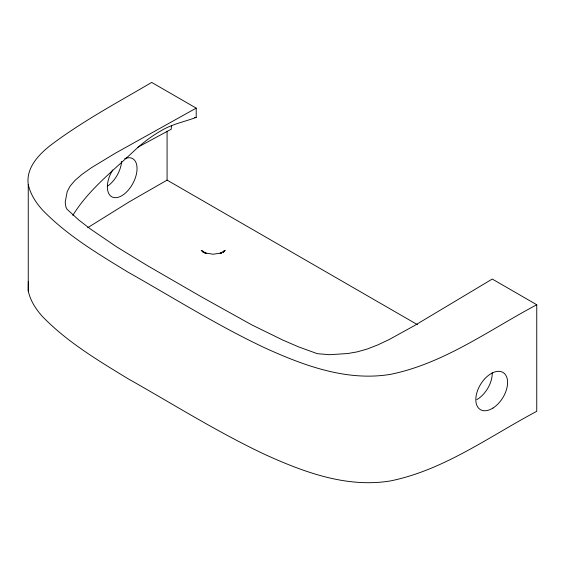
<?xml version="1.0" encoding="UTF-8"?>
<svg xmlns="http://www.w3.org/2000/svg" width="565" height="565" viewBox="0 0 565 565"><rect width="100%" height="100%" fill="white"/><g stroke="black" fill="none" stroke-linecap="round" stroke-linejoin="round"><path stroke-width="0.85" d="M196.203 108.127L115.564 153.087L91.466 167.678L82.109 174.281L74.997 180.397L70.109 186.132L67.193 191.627L65.201 202.122L65.886 206.945L66.96 209.163L78.867 220.075L90.428 228.995L116.8 246.947L147.514 265.691L202.044 297.204L251.884 324.932L282.994 340.151L298.454 346.825L317.375 353.697L329.579 354.693L347.75 353.535L357.264 351.854L367.193 349.036L377.78 344.918L389.221 339.516L414.47 325.602L492.256 279.054L536.75 304.74L536.75 411.306C489.375 436.491 444.069 470.009 390.535 480.907C346.959 488.181 303.963 472.213 264.936 454.486C217.61 432.204 173.314 404.257 127.803 378.599C97.738 360.216 66.981 341.917 42.311 316.372C35.779 309.048 30.312 300.679 28.25 290.954L28.25 184.388C25.983 168.25 38.109 155.269 49.727 145.932C81.65 121.652 117.195 102.682 151.695 82.426L196.203 108.127L196.203 117.386C184.289 121.885 171.626 124.18 160.707 130.988C150.106 136.991 140.445 144.739 131.666 153.193C110.881 172.586 87.865 190.85 72.829 215.357M28.25 290.954L28.306 281.645M171.485 125.479L171.216 129.223L137.895 147.183M223.203 252.301L223.881 251.03L223.147 252.054M223.373 252.032L225.174 250.422L220.124 253.339L221.925 252.88L213.224 254.229L204.523 252.88L206.324 253.339L201.274 250.422L203.068 252.032M87.66 227.723L129.032 201.973L167.078 180.115L417.521 324.706M536.75 304.74C489.375 329.918 444.069 363.443 390.535 374.341C346.959 381.615 303.963 365.647 264.936 347.92C217.61 325.638 173.314 297.691 127.803 272.033C97.738 253.65 66.981 235.351 42.311 209.806C35.779 202.482 30.312 194.113 28.25 184.388M194.466 117.421L196.203 117.386M203.301 252.054L202.567 251.03L203.238 252.301M167.078 131.2L167.078 180.115M492.2 372.787A21.753 12.981 -58.3 0 1 476.832 399.625M124.674 158.666A21.753 12.126 -61.7 0 1 135.868 176.216A21.753 12.126 -61.7 0 1 113.367 197.439A21.753 12.126 -61.7 0 1 112.661 169.994M121.652 161.322A21.753 12.162 -61.6 0 1 107.364 186.252M492.977 408.05A21.753 12.974 -58.3 0 0 504.785 373.889A21.753 12.974 -58.3 0 0 477.347 391.164A21.753 12.974 -58.3 0 0 492.977 408.05"/></g></svg>
